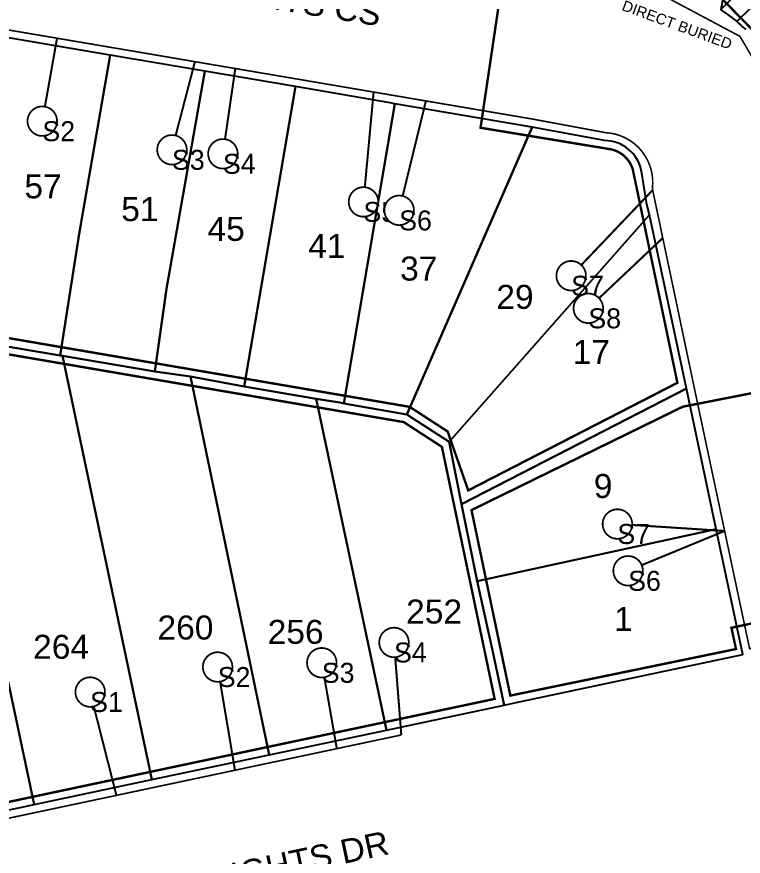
# Model space of a CAD drawing. Header units: metres. Extents: x 620457 to 624057, y 4872349 to 4874194.
# Drawn here: x 620956.2 to 621047, y 4872856.3 to 4872961.2 of the extents above; entities that cross this region are included whole.
import ezdxf
from ezdxf.enums import TextEntityAlignment as Align

# ---------------------------------------------------------------- set-up
doc = ezdxf.new("R2018")
doc.units = ezdxf.units.M
doc.header["$LTSCALE"] = 10
doc.header["$MEASUREMENT"] = 0
doc.linetypes.add('DASHED', pattern=[0.75, 0.5, -0.25])
doc.linetypes.add('HIDDENX2', pattern=[0.75, 0.5, -0.25])
for name, color, linetype in [('Aurora_Parcel', 252, 'Continuous'), ('Cluster', 7, 'Continuous'), ('Conduit_Distribution_14WAY - 14_10mm', 1, 'DASHED'), ('Duct 14Wway 1(Blue)', 5, 'Continuous'), ('Duct 14Wway 2(Orange)', 20, 'Continuous'), ('Duct 14Wway 3(Green)', 102, 'Continuous'), ('Duct 14Wway 4(Brown)', 27, 'Continuous'), ('Duct 14Wway 5(Slate)', 8, 'Continuous'), ('Duct 14Wway 6(White)', 7, 'Continuous'), ('Duct 14Wway 7(Red)', 1, 'Continuous'), ('Duct 14Wway 8(Black)', 250, 'Continuous'), ('FC-ADDRESS', 7, 'Continuous'), ('LB-STNAMES', 141, 'Continuous')]:
    doc.layers.add(name, color=color, linetype=linetype)
doc.styles.get("Standard").update_dxf_attribs({"font": 'arial.ttf'})

# ---------------------------------------------------------------- blocks, each defined once
blk = doc.blocks.new('*U151')
at = {"linetype": 'Continuous', "const_width": 0.253}
blk.add_lwpolyline([(-13.36, 1.33), (0, 0)], dxfattribs=at)
at = {"linetype": 'Continuous'}
blk.add_wipeout([(-14.35, 3.04), (-15.34, 1.33), (-14.35, -0.38), (-12.38, -0.38), (-11.39, 1.33), (-12.38, 3.04)], dxfattribs=at)
at = {"linetype": 'Continuous', "const_width": 0.22}
blk.add_lwpolyline([(-13.36, -0.52, 1), (-13.36, 3.17, 1)], format="xyb", close=True, dxfattribs=at)
at = {"linetype": 'Continuous', "lineweight": 30, "flags": 104}
blk.add_attdef('S1', text='', height=1.52, dxfattribs=at).set_placement((-13.36, 1.33), align=Align.MIDDLE_CENTER)
blk = doc.blocks.new('*U152')
at = {"linetype": 'Continuous', "const_width": 0.253}
blk.add_lwpolyline([(-13.05, -0.1), (0, 0)], dxfattribs=at)
at = {"linetype": 'Continuous'}
blk.add_wipeout([(-14.04, 1.61), (-15.02, -0.1), (-14.04, -1.82), (-12.06, -1.82), (-11.07, -0.1), (-12.06, 1.61)], dxfattribs=at)
at = {"linetype": 'Continuous', "const_width": 0.22}
blk.add_lwpolyline([(-13.05, -1.95, 1), (-13.05, 1.74, 1)], format="xyb", close=True, dxfattribs=at)
at = {"linetype": 'Continuous', "lineweight": 30, "flags": 104}
blk.add_attdef('S1', text='', height=1.52, dxfattribs=at).set_placement((-13.05, -0.1), align=Align.MIDDLE_CENTER)
blk = doc.blocks.new('*U85')
at = {"linetype": 'Continuous', "const_width": 0.253}
blk.add_lwpolyline([(-10.54, -10.36), (0, 0)], dxfattribs=at)
at = {"linetype": 'Continuous'}
blk.add_wipeout([(-11.53, -8.65), (-12.51, -10.36), (-11.53, -12.07), (-9.55, -12.07), (-8.56, -10.36), (-9.55, -8.65)], dxfattribs=at)
at = {"linetype": 'Continuous', "const_width": 0.22}
blk.add_lwpolyline([(-10.54, -12.21, 1), (-10.54, -8.52, 1)], format="xyb", close=True, dxfattribs=at)
at = {"linetype": 'Continuous', "lineweight": 30, "flags": 104}
blk.add_attdef('S1', text='', height=1.52, dxfattribs=at).set_placement((-10.54, -10.36), align=Align.MIDDLE_CENTER)
blk = doc.blocks.new('*U84')
at = {"linetype": 'Continuous', "const_width": 0.253}
blk.add_lwpolyline([(-11.91, -4.69), (0, 0)], dxfattribs=at)
at = {"linetype": 'Continuous'}
blk.add_wipeout([(-12.9, -2.97), (-13.89, -4.69), (-12.9, -6.4), (-10.93, -6.4), (-9.94, -4.69), (-10.93, -2.97)], dxfattribs=at)
at = {"linetype": 'Continuous', "const_width": 0.22}
blk.add_lwpolyline([(-11.91, -6.53, 1), (-11.91, -2.84, 1)], format="xyb", close=True, dxfattribs=at)
at = {"linetype": 'Continuous', "lineweight": 30, "flags": 104}
blk.add_attdef('S1', text='', height=1.52, dxfattribs=at).set_placement((-11.91, -4.69), align=Align.MIDDLE_CENTER)
blk = doc.blocks.new('*U149')
at = {"linetype": 'Continuous', "const_width": 0.253}
blk.add_lwpolyline([(-13.36, -3.42), (0, 0)], dxfattribs=at)
at = {"linetype": 'Continuous'}
blk.add_wipeout([(-14.35, -1.71), (-15.33, -3.42), (-14.35, -5.13), (-12.37, -5.13), (-11.38, -3.42), (-12.37, -1.71)], dxfattribs=at)
at = {"linetype": 'Continuous', "const_width": 0.22}
blk.add_lwpolyline([(-13.36, -5.27, 1), (-13.36, -1.58, 1)], format="xyb", close=True, dxfattribs=at)
at = {"linetype": 'Continuous', "lineweight": 30, "flags": 104}
blk.add_attdef('S1', text='', height=1.52, dxfattribs=at).set_placement((-13.36, -3.42), align=Align.MIDDLE_CENTER)
blk = doc.blocks.new('*U150')
at = {"linetype": 'Continuous', "const_width": 0.253}
blk.add_lwpolyline([(-13.65, 3.42), (0, 0)], dxfattribs=at)
at = {"linetype": 'Continuous'}
blk.add_wipeout([(-14.64, 5.13), (-15.63, 3.42), (-14.64, 1.71), (-12.67, 1.71), (-11.68, 3.42), (-12.67, 5.13)], dxfattribs=at)
at = {"linetype": 'Continuous', "const_width": 0.22}
blk.add_lwpolyline([(-13.65, 1.58, 1), (-13.65, 5.27, 1)], format="xyb", close=True, dxfattribs=at)
at = {"linetype": 'Continuous', "lineweight": 30, "flags": 104}
blk.add_attdef('S1', text='', height=1.52, dxfattribs=at).set_placement((-13.65, 3.42), align=Align.MIDDLE_CENTER)
blk = doc.blocks.new('*U147')
at = {"linetype": 'Continuous', "const_width": 0.253}
blk.add_lwpolyline([(-11.34, -1), (0, 0)], dxfattribs=at)
at = {"linetype": 'Continuous'}
blk.add_wipeout([(-12.33, 0.71), (-13.32, -1), (-12.33, -2.71), (-10.35, -2.71), (-9.37, -1), (-10.35, 0.71)], dxfattribs=at)
at = {"linetype": 'Continuous', "const_width": 0.22}
blk.add_lwpolyline([(-11.34, -2.85, 1), (-11.34, 0.84, 1)], format="xyb", close=True, dxfattribs=at)
at = {"linetype": 'Continuous', "lineweight": 30, "flags": 104}
blk.add_attdef('S1', text='', height=1.52, dxfattribs=at).set_placement((-11.34, -1), align=Align.MIDDLE_CENTER)
blk = doc.blocks.new('*U148')
at = {"linetype": 'Continuous', "const_width": 0.253}
blk.add_lwpolyline([(-10.61, 1.61), (0, 0)], dxfattribs=at)
at = {"linetype": 'Continuous'}
blk.add_wipeout([(-11.6, 3.32), (-12.58, 1.61), (-11.6, -0.1), (-9.62, -0.1), (-8.63, 1.61), (-9.62, 3.32)], dxfattribs=at)
at = {"linetype": 'Continuous', "const_width": 0.22}
blk.add_lwpolyline([(-10.61, -0.24, 1), (-10.61, 3.45, 1)], format="xyb", close=True, dxfattribs=at)
at = {"linetype": 'Continuous', "lineweight": 30, "flags": 104}
blk.add_attdef('S1', text='', height=1.52, dxfattribs=at).set_placement((-10.61, 1.61), align=Align.MIDDLE_CENTER)
blk = doc.blocks.new('*U82')
at = {"linetype": 'Continuous', "const_width": 0.253}
blk.add_lwpolyline([(-10.36, 1.9), (0, 0)], dxfattribs=at)
at = {"linetype": 'Continuous'}
blk.add_wipeout([(-11.35, 3.61), (-12.34, 1.9), (-11.35, 0.19), (-9.37, 0.19), (-8.38, 1.9), (-9.37, 3.61)], dxfattribs=at)
at = {"linetype": 'Continuous', "const_width": 0.22}
blk.add_lwpolyline([(-10.36, 0.06, 1), (-10.36, 3.75, 1)], format="xyb", close=True, dxfattribs=at)
at = {"linetype": 'Continuous', "lineweight": 30, "flags": 104}
blk.add_attdef('S1', text='', height=1.52, dxfattribs=at).set_placement((-10.36, 1.9), align=Align.MIDDLE_CENTER)
blk = doc.blocks.new('*U154')
at = {"linetype": 'Continuous', "const_width": 0.253}
blk.add_lwpolyline([(-12.96, -1.71), (0, 0)], dxfattribs=at)
at = {"linetype": 'Continuous'}
blk.add_wipeout([(-13.95, 0), (-14.94, -1.71), (-13.95, -3.42), (-11.97, -3.42), (-10.99, -1.71), (-11.97, 0)], dxfattribs=at)
at = {"linetype": 'Continuous', "const_width": 0.22}
blk.add_lwpolyline([(-12.96, -3.56, 1), (-12.96, 0.13, 1)], format="xyb", close=True, dxfattribs=at)
at = {"linetype": 'Continuous', "lineweight": 30, "flags": 104}
blk.add_attdef('S1', text='', height=1.52, dxfattribs=at).set_placement((-12.96, -1.71), align=Align.MIDDLE_CENTER)
blk = doc.blocks.new('*U155')
at = {"linetype": 'Continuous', "const_width": 0.253}
blk.add_lwpolyline([(-13.21, 1.79), (0, 0)], dxfattribs=at)
at = {"linetype": 'Continuous'}
blk.add_wipeout([(-14.2, 3.5), (-15.19, 1.79), (-14.2, 0.08), (-12.23, 0.08), (-11.24, 1.79), (-12.23, 3.5)], dxfattribs=at)
at = {"linetype": 'Continuous', "const_width": 0.22}
blk.add_lwpolyline([(-13.21, -0.05, 1), (-13.21, 3.64, 1)], format="xyb", close=True, dxfattribs=at)
at = {"linetype": 'Continuous', "lineweight": 30, "flags": 104}
blk.add_attdef('S1', text='', height=1.52, dxfattribs=at).set_placement((-13.21, 1.79), align=Align.MIDDLE_CENTER)
blk = doc.blocks.new('*U153')
at = {"linetype": 'Continuous', "const_width": 0.253}
blk.add_lwpolyline([(-11.59, -0.51), (0, 0)], dxfattribs=at)
at = {"linetype": 'Continuous'}
blk.add_wipeout([(-12.57, 1.2), (-13.56, -0.51), (-12.57, -2.22), (-10.6, -2.22), (-9.61, -0.51), (-10.6, 1.2)], dxfattribs=at)
at = {"linetype": 'Continuous', "const_width": 0.22}
blk.add_lwpolyline([(-11.59, -2.36, 1), (-11.59, 1.33, 1)], format="xyb", close=True, dxfattribs=at)
at = {"linetype": 'Continuous', "lineweight": 30, "flags": 104}
blk.add_attdef('S1', text='', height=1.52, dxfattribs=at).set_placement((-11.59, -0.51), align=Align.MIDDLE_CENTER)
blk = doc.blocks.new('*U103')
at = {"linetype": 'Continuous', "const_width": 0.253}
blk.add_lwpolyline([(-10.66, 2.28), (0, 0)], dxfattribs=at)
at = {"linetype": 'Continuous'}
blk.add_wipeout([(-11.64, 3.99), (-12.63, 2.28), (-11.64, 0.57), (-9.67, 0.57), (-8.68, 2.28), (-9.67, 3.99)], dxfattribs=at)
at = {"linetype": 'Continuous', "const_width": 0.22}
blk.add_lwpolyline([(-10.66, 0.43, 1), (-10.66, 4.12, 1)], format="xyb", close=True, dxfattribs=at)
at = {"linetype": 'Continuous', "lineweight": 30, "flags": 104}
blk.add_attdef('S1', text='', height=1.52, dxfattribs=at).set_placement((-10.66, 2.28), align=Align.MIDDLE_CENTER)

msp = doc.modelspace()

# ---------------------------------------------------------------- hatches: boundary and pattern name
at = {"ltscale": 1.5, "true_color": 0x2776bb}
h = msp.add_hatch(dxfattribs=at)
h.set_pattern_fill('ANSI31', color=152, scale=20)
h.set_pattern_definition([(45, (0, 0), (-1.767766953, 1.767766953), [])])
edge = h.paths.add_edge_path()
edge.add_line((621053.26, 4872948.1), (621081.69, 4872954.94))
edge.add_line((621081.69, 4872954.94), (621077.25, 4872976.73))
edge.add_line((621077.25, 4872976.73), (621063.88, 4872992.58))
edge.add_line((621063.88, 4872992.58), (621025.18, 4872996.1))
edge.add_line((621025.18, 4872996.1), (621022.35, 4872970.27))
edge.add_line((621022.35, 4872970.27), (621039.44, 4872964.84))
edge.add_arc((621031.79, 4872944.46), 21.77, 9.6205, 69.4255, ccw=False)

# ---------------------------------------------------------------- linework, layer by layer
at = {"layer": 'Aurora_Parcel'}
msp.add_lwpolyline([(621050.06, 4872994.49), (621044.21, 4872962.07), (621044.48, 4872961.9), (621044.77, 4872961.71), (621045.06, 4872961.51), (621045.33, 4872961.3), (621045.62, 4872961.09), (621045.89, 4872960.88), (621046.17, 4872960.66), (621046.43, 4872960.43), (621046.67, 4872960.2), (621046.93, 4872959.97), (621047.34, 4872959.63)], dxfattribs=at)
for points in [[(620964.05, 4872934.08), (620967.89, 4872956.43), (620954.51, 4872958.72), (620952.84, 4872958.99), (620951.96, 4872959.1), (620952.17, 4872942.46), (620952.73, 4872920.39), (620961.65, 4872918.89), (620964.05, 4872934.08)], [(620974.94, 4872927.21), (620979.73, 4872954.43), (620967.89, 4872956.43), (620964.05, 4872934.08), (620961.65, 4872918.89), (620961.95, 4872918.84), (620973.5, 4872916.89), (620974.94, 4872927.21)], [(620991.05, 4872952.48), (620979.73, 4872954.43), (620974.94, 4872927.21), (620973.5, 4872916.89), (620977.93, 4872916.23), (620984.65, 4872915.01), (620991.05, 4872952.48)], [(621003.5, 4872950.35), (621002.9, 4872950.45), (620991.05, 4872952.48), (620984.65, 4872915.01), (620993.66, 4872913.47), (620996.59, 4872913), (620997.11, 4872912.89), (621003.5, 4872950.35)], [(621020.66, 4872947.41), (621003.5, 4872950.35), (620997.11, 4872912.89), (621004.97, 4872911.5), (621020.66, 4872947.41)], [(621020.66, 4872947.41), (621004.97, 4872911.5), (621010.26, 4872908.06), (621035.29, 4872936.45), (621034.96, 4872937.75), (621034.34, 4872941.66), (621034.27, 4872942.05), (621034.17, 4872942.43), (621034.04, 4872942.8), (621033.87, 4872943.16), (621033.68, 4872943.5), (621033.46, 4872943.83), (621033.22, 4872944.14), (621032.94, 4872944.42), (621032.65, 4872944.68), (621032.33, 4872944.92), (621031.99, 4872945.14), (621031.63, 4872945.32), (621031.26, 4872945.47), (621030.87, 4872945.58), (621030.48, 4872945.67), (621030.08, 4872945.72), (621029.68, 4872945.74), (621020.66, 4872947.41)], [(621039.91, 4872914.76), (621035.29, 4872936.45), (621010.26, 4872908.06), (621011.79, 4872900.3), (621039.91, 4872914.76)], [(620973.12, 4872865.86), (620961.95, 4872918.84), (620961.65, 4872918.89), (620952.73, 4872920.39), (620946.06, 4872921.6), (620947.43, 4872914.64), (620949.95, 4872902.77), (620950.3, 4872901.21), (620952.67, 4872890.66), (620952.94, 4872889.18), (620955.12, 4872878.28), (620955.33, 4872877.32), (620958.42, 4872862.73), (620973.12, 4872865.86)], [(620987.77, 4872868.95), (620977.93, 4872916.23), (620973.5, 4872916.89), (620961.95, 4872918.84), (620973.12, 4872865.86), (620987.77, 4872868.95)], [(621002.45, 4872872.06), (620993.83, 4872912.68), (620993.66, 4872913.47), (620984.65, 4872915.01), (620977.93, 4872916.23), (620987.77, 4872868.95), (621002.45, 4872872.06)], [(621013.77, 4872890.65), (621043.63, 4872897.15), (621039.91, 4872914.76), (621011.79, 4872900.3), (621013.77, 4872890.65)], [(621017.14, 4872875.17), (621015.71, 4872881.83), (621013.92, 4872889.93), (621013.77, 4872890.65), (621011.79, 4872900.3), (621010.26, 4872908.06), (621004.97, 4872911.5), (620997.11, 4872912.89), (620996.59, 4872913), (620993.66, 4872913.47), (620993.83, 4872912.68), (621002.45, 4872872.06), (621017.14, 4872875.17)], [(621018.66, 4872875.5), (621046.95, 4872881.5), (621043.63, 4872897.15), (621013.77, 4872890.65), (621013.92, 4872889.93), (621015.71, 4872881.83), (621017.14, 4872875.17), (621018.66, 4872875.5)], [(620958.42, 4872862.73), (620955.33, 4872877.32), (620955.12, 4872878.28), (620925.12, 4872871.94), (620929.07, 4872856.5), (620958.42, 4872862.73)]]:
    msp.add_lwpolyline(points, close=True, dxfattribs=at)
at = {"layer": 'Conduit_Distribution_14WAY - 14_10mm', "const_width": 0.2, "flags": 128}
msp.add_lwpolyline([(620926.81, 4872861.24), (620927.59, 4872858.24), (620928.33, 4872855.33), (621004.29, 4872871.44)], dxfattribs=at)

# ---------------------------------------------------------------- texts
at = {"layer": 'FC-ADDRESS', "linetype": 'Continuous', "ltscale": 1.5}
for s, p in [('57', (620957.19, 4872937.62)), ('51', (620969.29, 4872934.77)), ('45', (620980.07, 4872932.3)), ('41', (620992.65, 4872930.17)), ('37', (621004.14, 4872927.34)), ('29', (621016.16, 4872923.8)), ('17', (621025.7, 4872916.91)), ('9', (621028.34, 4872900.16)), ('252', (621004.89, 4872884.47)), ('1', (621030.86, 4872883.55)), ('260', (620973.82, 4872882.47)), ('256', (620987.59, 4872881.93)), ('264', (620958.28, 4872880.06))]:
    msp.add_text(s, height=3, dxfattribs=at).set_placement(p, align=Align.BOTTOM_LEFT)
at = {"layer": 'LB-STNAMES', "color": 7}
for s, rotation, p in [('FALAN HEIGHTS CS', 350.7932, (620961.73, 4872966.47)), ('AURORA HEIGHTS DR', 11.9667, (620959, 4872847.25))]:
    msp.add_text(s, height=3, rotation=rotation, dxfattribs=at).set_placement(p)
at = {"layer": 'LB-STNAMES', "color": 8}
msp.add_text('DIRECT BURIED', height=1.3301, rotation=339.8754, dxfattribs=at).set_placement((621031.74, 4872962.07))

# ---------------------------------------------------------------- next in the draw order: block references
at = {"layer": 'Duct 14Wway 1(Blue)', "ltscale": 1.5}
ref = msp.add_blockref('*U155', (620968.69, 4872863.88), dxfattribs=dict(at, rotation=291.9739626054375))
lines = msp.add_mtext('S1', dxfattribs={"layer": '0', "linetype": 'Continuous', "insert": (620965.4, 4872876.81), "char_height": 2.5, "attachment_point": 1})
ref.add_attrib('S1', '', (620965.4, 4872876.81), dxfattribs={"flags": 104}).embed_mtext(lines)
at = {"layer": 'Duct 14Wway 2(Orange)', "ltscale": 1.5}
ref = msp.add_blockref('*U82', (620961.27, 4872958.53), dxfattribs=dict(at, rotation=90.34385063035435))
lines = msp.add_mtext('S2', dxfattribs={"layer": '0', "linetype": 'Continuous', "insert": (620959.44, 4872948.16), "char_height": 2.5, "attachment_point": 1})
ref.add_attrib('S1', '', (620959.44, 4872948.16), dxfattribs={"flags": 104}).embed_mtext(lines)
ref = msp.add_blockref('*U154', (620983.5, 4872867.04), dxfattribs=dict(at, rotation=271.9739626054375))
lines = msp.add_mtext('S2', dxfattribs={"layer": '0', "linetype": 'Continuous', "insert": (620981.35, 4872879.93), "char_height": 2.5, "attachment_point": 1})
ref.add_attrib('S1', '', (620981.35, 4872879.93), dxfattribs={"flags": 104}).embed_mtext(lines)
at = {"layer": 'Duct 14Wway 3(Green)', "ltscale": 1.5}
ref = msp.add_blockref('*U147', (620978.5, 4872955.6), dxfattribs=dict(at, rotation=70.34385061643553))
lines = msp.add_mtext('S3', dxfattribs={"layer": '0', "linetype": 'Continuous', "insert": (620975.63, 4872944.58), "char_height": 2.5, "attachment_point": 1})
ref.add_attrib('S1', '', (620975.63, 4872944.58), dxfattribs={"flags": 104}).embed_mtext(lines)
ref = msp.add_blockref('*U103', (620996.23, 4872869.73), dxfattribs=dict(at, rotation=291.9739626135118))
lines = msp.add_mtext('S3', dxfattribs={"layer": '0', "linetype": 'Continuous', "insert": (620994.35, 4872880.46), "char_height": 2.5, "attachment_point": 1})
ref.add_attrib('S1', '', (620994.35, 4872880.46), dxfattribs={"flags": 104}).embed_mtext(lines)
at = {"layer": 'Duct 14Wway 4(Brown)', "ltscale": 1.5}
ref = msp.add_blockref('*U153', (621004.29, 4872871.44), dxfattribs=dict(at, rotation=271.9739626135118))
lines = msp.add_mtext('S4', dxfattribs={"layer": '0', "linetype": 'Continuous', "insert": (621003.38, 4872883), "char_height": 2.5, "attachment_point": 1})
ref.add_attrib('S1', '', (621003.38, 4872883), dxfattribs={"flags": 104}).embed_mtext(lines)
at = {"layer": 'Duct 14Wway 5(Slate)', "ltscale": 1.5}
ref = msp.add_blockref('*U149', (621000.83, 4872951.8), dxfattribs=dict(at, rotation=70.34385062506713))
lines = msp.add_mtext('S5', dxfattribs={"layer": '0', "linetype": 'Continuous', "insert": (620999.56, 4872938.07), "char_height": 2.5, "attachment_point": 1})
ref.add_attrib('S1', '', (620999.56, 4872938.07), dxfattribs={"flags": 104}).embed_mtext(lines)
at = {"layer": 'Duct 14Wway 7(Red)', "ltscale": 1.5}
ref = msp.add_blockref('*U85', (621035.7, 4872939.55), dxfattribs=dict(at, rotation=1.906153536332823))
lines = msp.add_mtext('S7', dxfattribs={"layer": '0', "linetype": 'Continuous', "insert": (621025.52, 4872928.84), "char_height": 2.5, "attachment_point": 1})
ref.add_attrib('S1', '', (621025.52, 4872928.84), dxfattribs={"flags": 104}).embed_mtext(lines)
ref = msp.add_blockref('*U151', (621044.69, 4872896.94), dxfattribs=dict(at, rotation=1.974372064988813))
lines = msp.add_mtext('S7', dxfattribs={"layer": '0', "linetype": 'Continuous', "insert": (621031.29, 4872897.81), "char_height": 2.5, "attachment_point": 1})
ref.add_attrib('S1', '', (621031.29, 4872897.81), dxfattribs={"flags": 104}).embed_mtext(lines)

# ---------------------------------------------------------------- next in the draw order: block references
at = {"layer": 'Duct 14Wway 4(Brown)', "ltscale": 1.5}
ref = msp.add_blockref('*U148', (620983.54, 4872954.7), dxfattribs=dict(at, rotation=90.3438506164355))
lines = msp.add_mtext('S4', dxfattribs={"layer": '0', "linetype": 'Continuous', "insert": (620982, 4872944.08), "char_height": 2.5, "attachment_point": 1})
ref.add_attrib('S1', '', (620982, 4872944.08), dxfattribs={"flags": 104}).embed_mtext(lines)
at = {"layer": 'Duct 14Wway 6(White)', "ltscale": 1.5}
ref = msp.add_blockref('*U150', (621007.36, 4872950.69), dxfattribs=dict(at, rotation=90.34385062506712))
lines = msp.add_mtext('S6', dxfattribs={"layer": '0', "linetype": 'Continuous', "insert": (621004.02, 4872937.01), "char_height": 2.5, "attachment_point": 1})
ref.add_attrib('S1', '', (621004.02, 4872937.01), dxfattribs={"flags": 104}).embed_mtext(lines)
ref = msp.add_blockref('*U152', (621044.69, 4872896.94), dxfattribs=dict(at, rotation=21.97437206498881))
lines = msp.add_mtext('S6', dxfattribs={"layer": '0', "linetype": 'Continuous', "insert": (621032.63, 4872891.96), "char_height": 2.5, "attachment_point": 1})
ref.add_attrib('S1', '', (621032.63, 4872891.96), dxfattribs={"flags": 104}).embed_mtext(lines)
at = {"layer": 'Duct 14Wway 8(Black)', "ltscale": 1.5}
ref = msp.add_blockref('*U84', (621036.96, 4872933.56), dxfattribs=dict(at, rotation=21.90615353633282))
lines = msp.add_mtext('S8', dxfattribs={"layer": '0', "linetype": 'Continuous', "insert": (621027.66, 4872924.77), "char_height": 2.5, "attachment_point": 1})
ref.add_attrib('S1', '', (621027.66, 4872924.77), dxfattribs={"flags": 104}).embed_mtext(lines)

# ---------------------------------------------------------------- next in the draw order: linework, layer by layer
at = {"color": 8, "linetype": 'HIDDENX2', "const_width": 0.2}
msp.add_lwpolyline([(621024.5, 4872965.95), (621037.88, 4872963.41), (621046.61, 4872958.76), (621051.54, 4872950.32), (621054.64, 4872936.66), (621053.93, 4872932.29), (621064.5, 4872882.3), (621098.59, 4872889.91), (621099.85, 4872893.29)], dxfattribs=at)
at = {"layer": 'Cluster', "linetype": 'DASHED', "const_width": 0.3, "flags": 128}
msp.add_lwpolyline([(620915.42, 4873016.7), (620926.94, 4872976.82), (620923.09, 4872974.69), (620927.41, 4872958.86), (620928.34, 4872955.82), (620928.74, 4872954.99), (620907.71, 4872944.82), (620911.32, 4872930.16), (620940.57, 4872939.32), (620946.8, 4872922.49), (621005.34, 4872912.45), (621010.08, 4872909.37), (621012.65, 4872902.01), (621038.79, 4872915.46), (621033.2, 4872942.19, 0.268388), (621030.5, 4872944.64), (621014.19, 4872947.34), (621017.5, 4872969.66), (621021.5, 4872998.26)], format="xyb", close=True, dxfattribs=at)
msp.add_lwpolyline([(621197.03, 4872938.68), (621166.88, 4872924.97, -0.671408), (621161.04, 4872929.78, 2.476924), (621132.99, 4872916.67, -0.573103), (621132.2, 4872909.9), (621120.17, 4872903.58), (621096.86, 4872893.85), (621090.15, 4872891.71), (621067.05, 4872886.7), (621066.51, 4872889.28), (621045.54, 4872884.84), (621046.11, 4872882.18), (621017.91, 4872876.36), (621013.06, 4872899.55), (621039.46, 4872912.47), (621060.89, 4872916.68), (621056.07, 4872940.07), (621052.75, 4872954.89), (621043.24, 4872964.61), (621019.69, 4872968.71), (621024.12, 4872997.76), (621060.96, 4872991.28), (621077.59, 4872975.43), (621101.68, 4872988.91), (621161.15, 4872987.82), (621177.45, 4872979.22), (621188.47, 4872954.03), (621188.48, 4872954.01)], format="xyb", dxfattribs=at)
msp.add_lwpolyline([(620836.89, 4872953.14), (620836.89, 4872953.14), (620860.03, 4872973.02), (620860.03, 4872973.02), (620870.14, 4872964.09), (620881.83, 4872946.43), (620887.47, 4872930.24), (620912.1, 4872928.94), (620939.4, 4872936.23), (620943.43, 4872925.85), (620945.32, 4872920.71), (621004.59, 4872910.55), (621009.36, 4872907.45), (621015.95, 4872875.95), (620928.86, 4872857.48), (620909.27, 4872853.33), (620885.43, 4872847.93), (620880.61, 4872846.46), (620858.76, 4872921.66), (620847.72, 4872944.53)], close=True, dxfattribs=at)
at = {"layer": 'Conduit_Distribution_14WAY - 14_10mm', "const_width": 0.2, "flags": 128}
msp.add_lwpolyline([(620931, 4872958.02), (620932.42, 4872958.61, -0.097205), (620952.1, 4872960.09), (621020.83, 4872948.4), (621029.79, 4872946.73, -0.435935), (621035.66, 4872939.74), (621041.24, 4872913.21), (621047.81, 4872882.23), (621065.46, 4872885.94), (621065.8, 4872884.3), (621090.67, 4872889.78), (621098.91, 4872892.41), (621100.91, 4872894.79)], format="xyb", dxfattribs=at)

doc.saveas('drawing.dxf')
